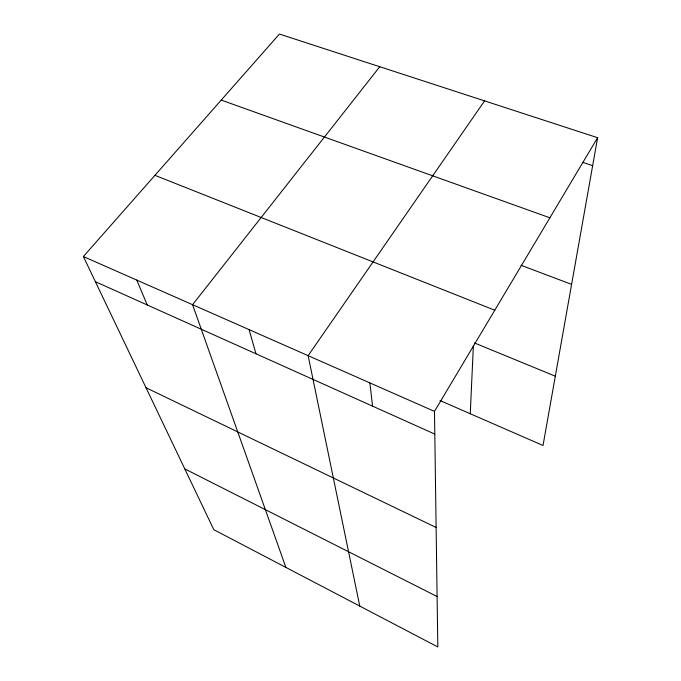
<?xml version="1.0" encoding="UTF-8"?>
<svg xmlns="http://www.w3.org/2000/svg" width="681" height="681" viewBox="0 0 681 681"><rect width="100%" height="100%" fill="white"/><g stroke="black" fill="none" stroke-linecap="round" stroke-linejoin="round"><path stroke-width="1.02" d="M470.256 413.733L473.372 345.744M597.62 137.707L434.478 411.384L437.815 646.95L213.8 529.673L83.38 256.541L279.431 34.05L597.62 137.707L543.021 445.493L440.071 400.564M484.583 100.882L308.135 355.661L359.764 606.09M379.76 66.729L192.57 304.696L285.884 567.418M582.715 162.333L592.666 165.67M221.24 100.081L549.882 217.792M521.008 265.258L571.606 284.386M154.936 175.332L494.781 310.221M474.495 342.96L555.321 376.184M83.38 256.541L434.478 411.384M95.391 281.696L434.801 434.086M146.023 387.736L436.121 527.477M184.772 468.886L437.1 596.53M136.796 280.095L147.241 304.977M249.093 329.621L255.979 353.805M369.868 382.892L372.575 406.148"/></g></svg>
